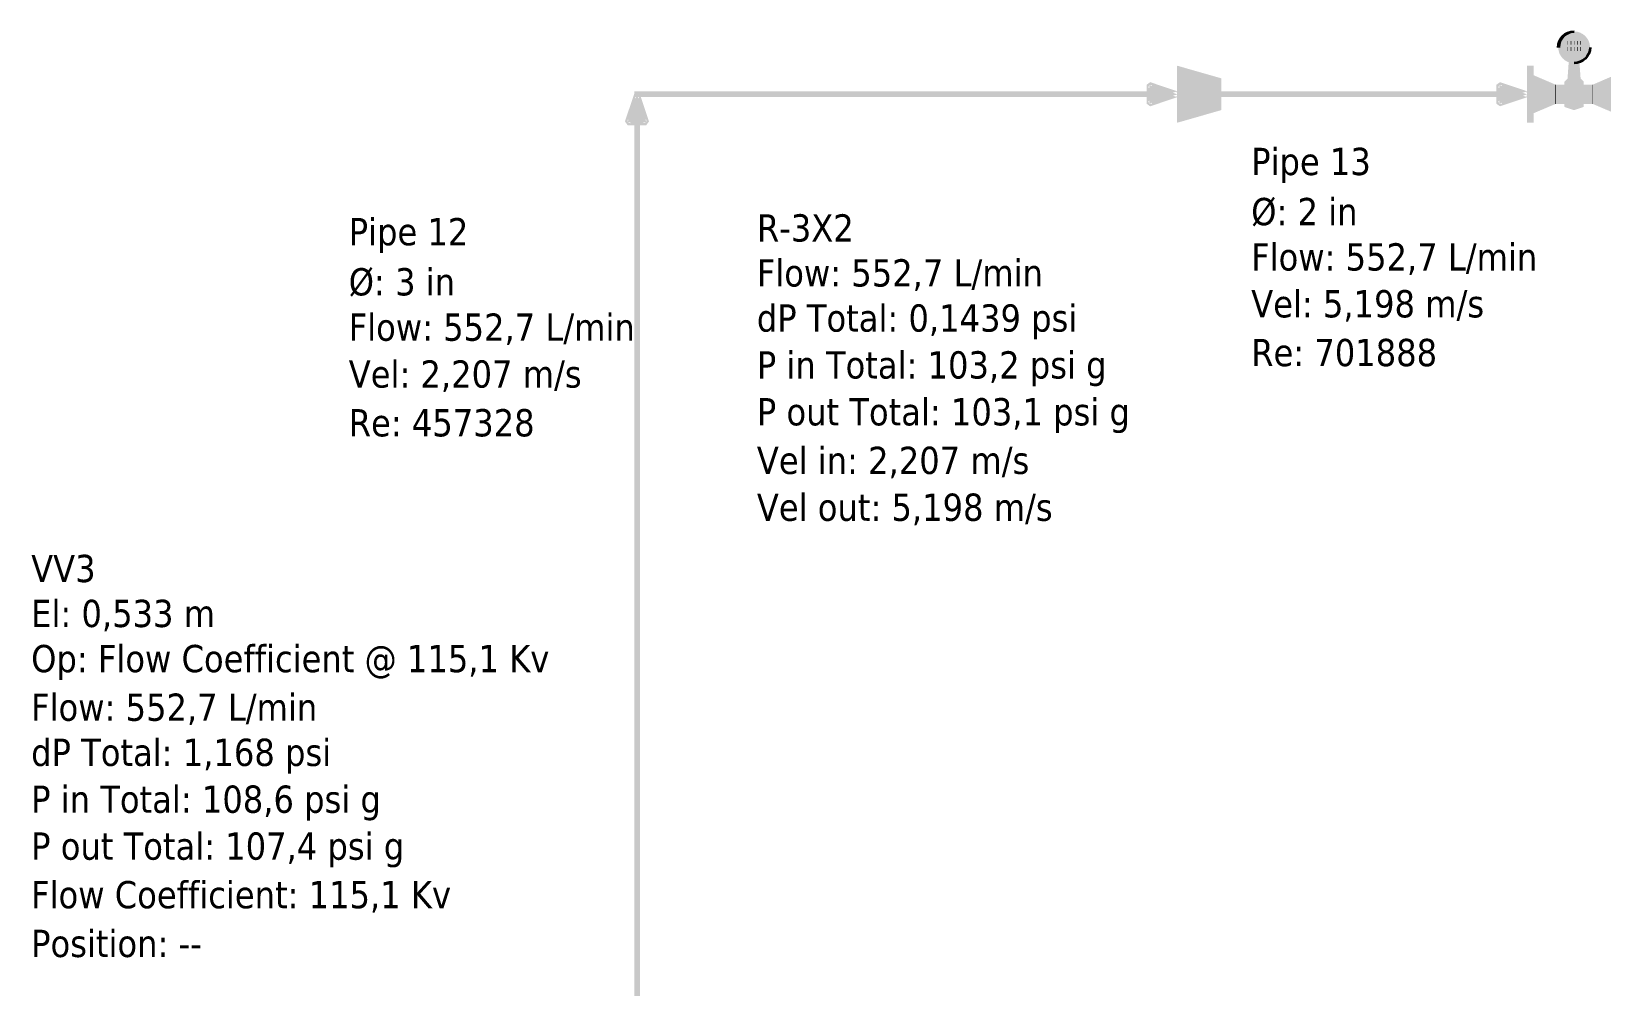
# Model space of a CAD drawing. Header units: inches. Extents: x 0.44 to 8.19, y 2.8 to 6.21.
# Drawn here: x 0.8787 to 1.3473, y 4.359 to 4.644 of the extents above; entities that cross this region are included whole.
import ezdxf

# ---------------------------------------------------------------- set-up
doc = ezdxf.new("R2010")
doc.units = ezdxf.units.IN
doc.header["$MEASUREMENT"] = 0
for name, color, linetype in [('PDF2_Geometry', 7, 'Continuous'), ('PDF2_Solid Fills', 7, 'Continuous'), ('PDF2_Text', 7, 'Continuous')]:
    doc.layers.add(name, color=color, linetype=linetype)
doc.styles.add('PDF Tahoma', font='tahoma.ttf')

msp = doc.modelspace()

# ---------------------------------------------------------------- hatches: boundary and pattern name
at = {"layer": 'PDF2_Solid Fills', "transparency": 33554687}
h = msp.add_hatch(color=256, dxfattribs=at)
h.paths.add_polyline_path([(1.34369, 4.63921, 0.41565), (1.33908, 4.64382)], flags=0)
h.paths.add_polyline_path([(1.33453, 4.63921, 0.419599), (1.33908, 4.63465)], flags=0)
h.paths.add_polyline_path([(1.33908, 4.63465, 0.41704), (1.34369, 4.63921)], flags=0)
h.paths.add_polyline_path([(1.33436, 4.63921, 0.413109), (1.33908, 4.6345)], flags=0)
h.paths.add_polyline_path([(1.34386, 4.63921, 0.40987), (1.33908, 4.64399)], flags=0)
for color, points in [(5, [(1.34375, 4.63921, 0.419627), (1.33908, 4.64388), (1.33908, 4.64388, 0.415173), (1.33442, 4.63921), (1.33442, 4.63921, 0.410208), (1.33908, 4.63456), (1.33908, 4.63456, 0.414682)]), (3, [(1.34283, 4.63921, 0.412486), (1.33908, 4.64296), (1.33908, 4.64296, 0.413253), (1.33535, 4.63921), (1.33535, 4.63921, 0.412644), (1.33908, 4.63547), (1.33908, 4.63547, 0.411873)]), (5, [(1.33632, 4.62896), (1.33724, 4.62989), (1.33817, 4.64296), (1.34, 4.64296), (1.34099, 4.62989), (1.3419, 4.62896), (1.3419, 4.62153), (1.33908, 4.62056), (1.33632, 4.62153)]), (256, [(1.33729, 4.64106), (1.33729, 4.64008), (1.33713, 4.64008), (1.33713, 4.64117), (1.33729, 4.64117)]), (256, [(1.33713, 4.63829), (1.33713, 4.63932), (1.33729, 4.63932), (1.33729, 4.63818), (1.33713, 4.63818)]), (256, [(1.33826, 4.64106), (1.33826, 4.64008), (1.33806, 4.64008), (1.33806, 4.64117), (1.33826, 4.64117)]), (256, [(1.33826, 4.63921), (1.33826, 4.63818), (1.33806, 4.63818), (1.33806, 4.63932), (1.33826, 4.63932)]), (256, [(1.33919, 4.64106), (1.33919, 4.64008), (1.33903, 4.64008), (1.33903, 4.64117), (1.33919, 4.64117)]), (256, [(1.33903, 4.63829), (1.33903, 4.63932), (1.33919, 4.63932), (1.33919, 4.63818), (1.33903, 4.63818)]), (256, [(1.34011, 4.64106), (1.34011, 4.64008), (1.33996, 4.64008), (1.33996, 4.64117), (1.34011, 4.64117)]), (256, [(1.34011, 4.63921), (1.34011, 4.63818), (1.33996, 4.63818), (1.33996, 4.63932), (1.34011, 4.63932)]), (256, [(1.34104, 4.64106), (1.34104, 4.64008), (1.34087, 4.64008), (1.34087, 4.64117), (1.34104, 4.64117)]), (256, [(1.34104, 4.63921), (1.34104, 4.63818), (1.34087, 4.63818), (1.34087, 4.63932), (1.34104, 4.63932)]), (1, [(1.23378, 4.62608), (1.31754, 4.62608), (1.31754, 4.6244), (1.23292, 4.6244), (1.23292, 4.62608)]), (256, [(1.33361, 4.62804), (1.33361, 4.62235), (1.33344, 4.62235), (1.33344, 4.6281), (1.33361, 4.6281)]), (256, [(1.34478, 4.62804), (1.34478, 4.62235), (1.34461, 4.62235), (1.34461, 4.6281), (1.34478, 4.6281)])]:
    msp.add_hatch(color=color, dxfattribs=at).paths.add_polyline_path(points)
h = msp.add_hatch(color=256, dxfattribs=at)
h.paths.add_polyline_path([(1.34272, 4.63921, 0.415059), (1.33908, 4.64285)], flags=0)
h.paths.add_polyline_path([(1.33908, 4.64285, 0.41364), (1.33544, 4.63921)], flags=0)
h.paths.add_polyline_path([(1.33544, 4.63921, 0.413009), (1.33908, 4.63558)], flags=0)
h.paths.add_polyline_path([(1.33908, 4.63558, 0.414431), (1.34272, 4.63921)], flags=0)
h.paths.add_polyline_path([(1.33908, 4.63542, 0.411342), (1.34289, 4.63921)], flags=0)
h.paths.add_polyline_path([(1.33529, 4.63921, 0.406601), (1.33908, 4.63542)], flags=0)
h.paths.add_polyline_path([(1.33908, 4.64301, 0.412703), (1.33529, 4.63921)], flags=0)
h.paths.add_polyline_path([(1.34289, 4.63921, 0.417416), (1.33908, 4.64301)], flags=0)
h = msp.add_hatch(color=256, dxfattribs=at)
h.paths.add_polyline_path([(1.33626, 4.62901), (1.33718, 4.62993), (1.33724, 4.62989), (1.33713, 4.62989), (1.33806, 4.64296), (1.33817, 4.64301), (1.34, 4.64301), (1.34011, 4.64296), (1.34104, 4.62989), (1.34099, 4.62989), (1.34104, 4.62993), (1.34196, 4.62901), (1.34196, 4.62153), (1.3419, 4.62142), (1.33914, 4.6205), (1.33908, 4.6205), (1.33626, 4.62142), (1.33621, 4.62153), (1.33621, 4.62896)], flags=0)
h.paths.add_polyline_path([(1.33638, 4.62896), (1.33638, 4.62153), (1.33632, 4.62153), (1.33632, 4.62158), (1.33914, 4.62067), (1.33908, 4.62056), (1.33908, 4.62067), (1.34185, 4.62158), (1.3419, 4.62153), (1.34179, 4.62153), (1.34179, 4.62896), (1.3419, 4.62896), (1.34185, 4.6289), (1.34087, 4.62983), (1.34087, 4.62989), (1.33996, 4.64296), (1.34, 4.64296), (1.34, 4.64285), (1.33817, 4.64285), (1.33817, 4.64296), (1.33826, 4.64296), (1.33729, 4.62989), (1.33729, 4.62983), (1.33638, 4.6289), (1.33632, 4.62896)], flags=0)
h = msp.add_hatch(color=256, dxfattribs=at)
h.paths.add_polyline_path([(1.22081, 4.63363), (1.22081, 4.61686), (1.22071, 4.61686), (1.22071, 4.61692), (1.23372, 4.62067), (1.23378, 4.62056), (1.23367, 4.62056), (1.23367, 4.62989), (1.23378, 4.62989), (1.23372, 4.62983), (1.22071, 4.63357), (1.22071, 4.63363)], flags=0)
h.paths.add_polyline_path([(1.22071, 4.63374), (1.23378, 4.62999), (1.23383, 4.62989), (1.23383, 4.62056), (1.23378, 4.6205), (1.22071, 4.61675), (1.2206, 4.61686), (1.2206, 4.63363)], flags=0)
at = {"layer": 'PDF2_Solid Fills', "true_color": 0xc0c0c0, "transparency": 33554687}
msp.add_hatch(color=9, dxfattribs=at).paths.add_polyline_path([(1.22071, 4.63363), (1.22071, 4.61686), (1.23378, 4.62056), (1.23378, 4.62989)])
at = {"layer": 'PDF2_Solid Fills', "transparency": 33554687}
h = msp.add_hatch(color=256, dxfattribs=at)
h.paths.add_polyline_path([(1.32508, 4.63374), (1.32699, 4.63374), (1.32704, 4.63363), (1.32704, 4.61686), (1.32699, 4.61675), (1.32508, 4.61675), (1.32503, 4.61686), (1.32503, 4.63363)], flags=0)
h.paths.add_polyline_path([(1.32519, 4.63363), (1.32519, 4.61686), (1.32508, 4.61686), (1.32508, 4.61692), (1.32699, 4.61692), (1.32699, 4.61686), (1.32688, 4.61686), (1.32688, 4.63363), (1.32699, 4.63363), (1.32699, 4.63351), (1.32508, 4.63351), (1.32508, 4.63363)], flags=0)
at = {"layer": 'PDF2_Solid Fills', "true_color": 0x404040, "transparency": 33554687}
msp.add_hatch(color=250, dxfattribs=at).paths.add_polyline_path([(1.32508, 4.63363), (1.32699, 4.63363), (1.32699, 4.61686), (1.32508, 4.61686)])
at = {"layer": 'PDF2_Solid Fills', "transparency": 33554687}
h = msp.add_hatch(color=256, dxfattribs=at)
h.paths.add_polyline_path([(1.32699, 4.63092), (1.33356, 4.6281), (1.3335, 4.62804), (1.3335, 4.6281), (1.34467, 4.6281), (1.34467, 4.62804), (1.34467, 4.6281), (1.35118, 4.63092), (1.35129, 4.63081), (1.35129, 4.61963), (1.35118, 4.61957), (1.34467, 4.62235), (1.34467, 4.62244), (1.34467, 4.62235), (1.3335, 4.62235), (1.3335, 4.62244), (1.33356, 4.62235), (1.32699, 4.61957), (1.32688, 4.61963), (1.32688, 4.63081)], flags=0)
h.paths.add_polyline_path([(1.32704, 4.63081), (1.32704, 4.61963), (1.32699, 4.61963), (1.32693, 4.61974), (1.33344, 4.6225), (1.34472, 4.6225), (1.35124, 4.61974), (1.35124, 4.61963), (1.35112, 4.61963), (1.35112, 4.63081), (1.35124, 4.63081), (1.35124, 4.63075), (1.34472, 4.62799), (1.33344, 4.62799), (1.32693, 4.63075), (1.32699, 4.63081)], flags=0)
at = {"layer": 'PDF2_Solid Fills', "true_color": 0x008080, "transparency": 33554687}
msp.add_hatch(color=136, dxfattribs=at).paths.add_polyline_path([(1.32699, 4.63081), (1.3335, 4.62804), (1.34467, 4.62804), (1.35124, 4.63081), (1.35124, 4.61963), (1.34467, 4.62244), (1.3335, 4.62244), (1.32699, 4.61963)])
at = {"layer": 'PDF2_Solid Fills', "transparency": 33554687}
h = msp.add_hatch(color=256, dxfattribs=at)
h.paths.add_polyline_path([(1.05583, 4.61714), (1.05865, 4.62549), (1.06022, 4.62549), (1.06299, 4.61714), (1.06222, 4.616), (1.05664, 4.616)], flags=0)
h.paths.add_polyline_path([(1.05664, 4.61768), (1.06222, 4.61768), (1.06222, 4.61686), (1.06142, 4.6166), (1.05865, 4.625), (1.0594, 4.62522), (1.06022, 4.625), (1.0574, 4.6166), (1.05664, 4.61686)], flags=0)
at = {"layer": 'PDF2_Solid Fills', "true_color": 0x6e00ff, "transparency": 33554687}
for points in [[(1.0594, 4.62608), (1.21317, 4.62608), (1.21317, 4.6244), (1.0586, 4.6244), (1.0586, 4.62608)], [(1.0586, 4.35026), (1.0586, 4.61768), (1.06028, 4.61768), (1.06028, 4.34939), (1.0586, 4.34939)]]:
    msp.add_hatch(color=190, dxfattribs=at).paths.add_polyline_path(points)
at = {"layer": 'PDF2_Solid Fills', "transparency": 33554687}
h = msp.add_hatch(color=256, dxfattribs=at)
h.paths.add_polyline_path([(1.21257, 4.62885), (1.22097, 4.62603), (1.22097, 4.62446), (1.21257, 4.62164), (1.21149, 4.62244), (1.21149, 4.62804)], flags=0)
h.paths.add_polyline_path([(1.21317, 4.62804), (1.21317, 4.62244), (1.21229, 4.62244), (1.21203, 4.62321), (1.22043, 4.62603), (1.22071, 4.62522), (1.22043, 4.62446), (1.21203, 4.62722), (1.21229, 4.62804)], flags=0)
h = msp.add_hatch(color=256, dxfattribs=at)
h.paths.add_polyline_path([(1.317, 4.62885), (1.32536, 4.62603), (1.32536, 4.62446), (1.317, 4.62164), (1.31586, 4.62244), (1.31586, 4.62804)], flags=0)
h.paths.add_polyline_path([(1.31754, 4.62804), (1.31754, 4.62244), (1.31674, 4.62244), (1.31646, 4.62321), (1.32487, 4.62603), (1.32508, 4.62522), (1.32487, 4.62446), (1.31646, 4.62722), (1.31674, 4.62804)], flags=0)

# ---------------------------------------------------------------- linework, layer by layer
at = {"layer": 'PDF2_Geometry', "lineweight": 35, "transparency": 33554687}
for points in [[(1.33436, 4.63921), (1.33436, 4.64182), (1.33649, 4.64399), (1.33908, 4.64399)], [(1.33908, 4.64382), (1.33653, 4.64382), (1.33453, 4.64176), (1.33453, 4.63921)], [(1.34386, 4.63921), (1.34386, 4.63661), (1.34169, 4.6345), (1.33908, 4.6345)]]:
    msp.add_open_spline(points, degree=3, dxfattribs=at)
at = {"layer": 'PDF2_Solid Fills', "transparency": 33554687}
for points in [[(1.05664, 4.61686), (1.0594, 4.62522), (1.06222, 4.61686)], [(1.21229, 4.62804), (1.22071, 4.62522), (1.21229, 4.62244)], [(1.31674, 4.62804), (1.32508, 4.62522), (1.31674, 4.62244)]]:
    msp.add_solid(points, dxfattribs=at)

# ---------------------------------------------------------------- texts
at = {"layer": 'PDF2_Text', "transparency": 33554687, "attachment_point": 4, "style": 'PDF Tahoma'}
for s, insert, char_height in [('Pipe 13', (1.24273, 4.60403), 0.008133), ('Ø: 2 in', (1.24273, 4.59005), 0.008133), ('Pipe 12', (0.9734, 4.58308), 0.008133), ('R-3X2', (1.0952, 4.58528), 0.008133), ('Flow: 552,7 L/min', (1.24273, 4.57607), 0.0081332), ('Ø: 3 in', (0.9734, 4.5691), 0.008133), ('Flow: 552,7 L/min', (1.0952, 4.5713), 0.0081332), ('Vel: 5,198 m/s', (1.24273, 4.56208), 0.0081332), ('Flow: 552,7 L/min', (0.9734, 4.55511), 0.0081332), ('dP Total: 0,1439 psi', (1.0952, 4.55732), 0.0081332), ('Re: 701888', (1.24273, 4.5481), 0.008133), ('Vel: 2,207 m/s', (0.9734, 4.54113), 0.0081332), ('P in Total: 103,2 psi g', (1.0952, 4.54333), 0.0081332), ('Re: 457328', (0.9734, 4.52715), 0.008133), ('P out Total: 103,1 psi g', (1.0952, 4.52935), 0.0081332), ('Vel in: 2,207 m/s', (1.0952, 4.51537), 0.0081332), ('Vel out: 5,198 m/s', (1.0952, 4.50138), 0.0081332), ('VV3', (0.87863, 4.48367), 0.008133), ('El: 0,533 m', (0.87863, 4.46969), 0.0081332), ('Op: Flow Coefficient @ 115,1 Kv', (0.87863, 4.45571), 0.0081332), ('Flow: 552,7 L/min', (0.87863, 4.44172), 0.0081332), ('dP Total: 1,168 psi', (0.87863, 4.42774), 0.0081332), ('P in Total: 108,6 psi g', (0.87863, 4.41376), 0.0081332), ('P out Total: 107,4 psi g', (0.87863, 4.39977), 0.0081332), ('Flow Coefficient: 115,1 Kv', (0.87863, 4.38579), 0.0081332), ('Position: --', (0.87863, 4.37181), 0.0081332)]:
    msp.add_mtext(s, dxfattribs=dict(at, insert=insert, char_height=char_height))

doc.saveas('drawing.dxf')
